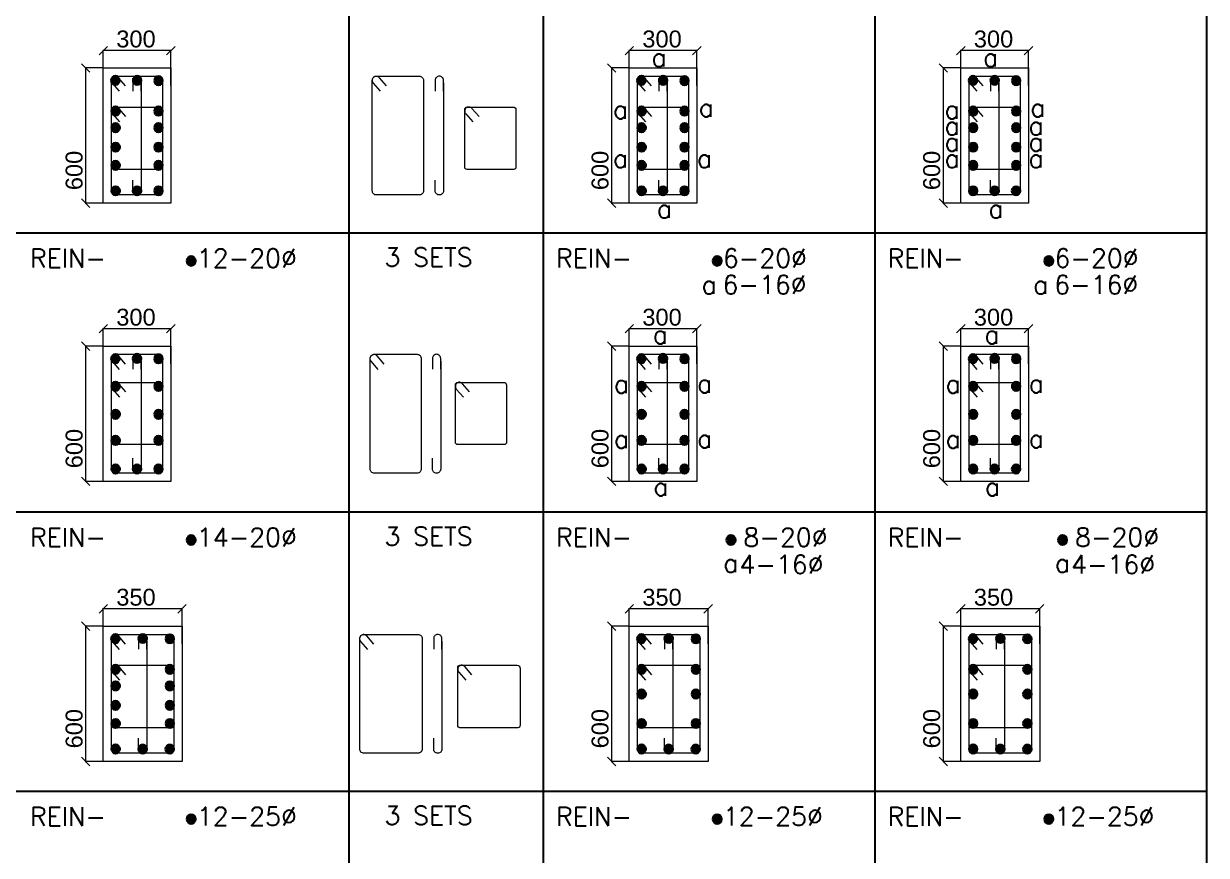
# Model space of a CAD drawing. Header units: inches. Extents: x 719368 to 6315912, y -2624014 to 446967.
# Drawn here: x 5487813 to 5507722, y -2205708 to -2191702 of the extents above; entities that cross this region are included whole.
import ezdxf

# ---------------------------------------------------------------- set-up
doc = ezdxf.new("R2010")
doc.units = ezdxf.units.IN
doc.header["$LTSCALE"] = 20
doc.header["$MEASUREMENT"] = 0
doc.header["$PDMODE"] = 3
doc.linetypes.add('DASHED2', pattern=[0.375, 0.25, -0.125])
doc.layers.get('Defpoints').update_dxf_attribs({"lineweight": 25})
for name, color, linetype, lineweight in [('COLUMN NO.', 3, 'Continuous', 15), ('DIM', 7, 'Continuous', 13), ('DIM.', 32, 'Continuous', 13), ('FORMET', 4, 'Continuous', 25), ('Sheet', 7, 'Continuous', 35), ('STAIR', 4, 'Continuous', 25), ('STEEL', 1, 'Continuous', 35), ('stirrups', 2, 'Continuous', 15), ('Text', 7, 'Continuous', 15), ('WALL', 1, 'Continuous', 18)]:
    doc.layers.add(name, color=color, linetype=linetype, lineweight=lineweight)
doc.styles.add('BOLD', font='arial.ttf')
doc.styles.add('ROMANS', font='romans.shx')
doc.dimstyles.new('Copy of S3', dxfattribs={"dimtxt": 200, "dimasz": 150, "dimexe": 5, "dimexo": 5, "dimgap": 50, "dimtad": 1, "dimjust": 1, "dimdec": 0, "dimzin": 3, "dimdsep": 46, "dimtxsty": 'BOLD', "dimblk1": 'OBLIQUE', "dimblk2": 'OBLIQUE', "dimsah": 1, "dimcen": 0.0625, "dimdle": 5, "dimclrd": 230, "dimclre": 251, "dimclrt": 2, "dimadec": 0, "dimazin": 0, "dimtfac": 1, "dimtdec": 0, "dimtix": 1, "dimtofl": 0, "dimtmove": 2, "dimatfit": 3, "dimfxl": 0, "dimtolj": 1, "dimtzin": 2, "dimlwd": -1, "dimlwe": -1, "dimarcsym": 0})

# ---------------------------------------------------------------- blocks, each defined once
blk = doc.blocks.new('d')
at = {"layer": 'STEEL'}
blk.add_hatch(color=256, dxfattribs=at).paths.add_polyline_path([(2, 0, 1), (-2, 0, 1)])
blk.add_lwpolyline([(-2, 0, 1), (2, 0, 1)], format="xyb", close=True, dxfattribs=at)
blk = doc.blocks.new('_Oblique')
at = {"layer": 'STAIR', "color": 0, "lineweight": -2}
blk.add_line((-0.5, -0.5), (0.5, 0.5), dxfattribs=at)
blk = doc.blocks.new('*D124')
at = {"layer": 'Defpoints', "color": 0, "transparency": 16777216}
for p in [(560522, -1024415), (559923, -1024731), (560522, -1024731)]:
    blk.add_point(p, dxfattribs=at)
at = {"layer": 'DIM', "color": 230, "transparency": 16777216}
blk.add_line((560527, -1024415), (559918, -1024415), dxfattribs=at)
at = {"layer": 'DIM', "color": 251, "linetype": 'DASHED2', "transparency": 16777216}
for p, q in [((559923, -1024726), (559923, -1024410)), ((560522, -1024726), (560522, -1024410))]:
    blk.add_line(p, q, dxfattribs=at)
at = {"layer": 'DIM', "color": 230, "transparency": 16777216, "xscale": 75, "yscale": 75, "zscale": 75, "rotation": 180}
blk.add_blockref('_Oblique', (559923, -1024415), dxfattribs=at)
at = {"layer": 'DIM', "color": 230, "transparency": 16777216, "xscale": 75, "yscale": 75, "zscale": 75}
blk.add_blockref('_Oblique', (560522, -1024415), dxfattribs=at)
at = {"layer": 'DIM', "color": 2, "transparency": 16777216, "insert": (560213, -1024313), "char_height": 150, "attachment_point": 5, "style": 'BOLD'}
blk.add_mtext('\\A1;300', dxfattribs=at)
blk = doc.blocks.new('*D125')
at = {"layer": 'Defpoints', "color": 0, "transparency": 16777216}
for p in [(559766, -1024569), (559923, -1024569), (559923, -1025769)]:
    blk.add_point(p, dxfattribs=at)
at = {"layer": 'DIM', "color": 251, "linetype": 'DASHED2', "transparency": 16777216}
for p, q in [((559918, -1024569), (559761, -1024569)), ((559918, -1025769), (559761, -1025769))]:
    blk.add_line(p, q, dxfattribs=at)
at = {"layer": 'DIM', "color": 230, "transparency": 16777216}
blk.add_line((559766, -1024564), (559766, -1025774), dxfattribs=at)
at = {"layer": 'DIM', "color": 230, "transparency": 16777216, "xscale": 75, "yscale": 75, "zscale": 75}
for p, rotation in [((559766, -1024569), 90), ((559766, -1025769), 270)]:
    blk.add_blockref('_Oblique', p, dxfattribs=dict(at, rotation=rotation))
at = {"layer": 'DIM', "color": 2, "transparency": 16777216, "insert": (559665, -1025479), "char_height": 150, "attachment_point": 5, "rotation": 90, "style": 'BOLD'}
blk.add_mtext('\\A1;600', dxfattribs=at)
blk = doc.blocks.new('*D126')
at = {"layer": 'Defpoints', "color": 0, "transparency": 16777216}
for p in [(568131, -1024415), (567531, -1024731), (568131, -1024731)]:
    blk.add_point(p, dxfattribs=at)
at = {"layer": 'DIM', "color": 230, "transparency": 16777216}
blk.add_line((568136, -1024415), (567526, -1024415), dxfattribs=at)
at = {"layer": 'DIM', "color": 251, "linetype": 'DASHED2', "transparency": 16777216}
for p, q in [((567531, -1024726), (567531, -1024410)), ((568131, -1024726), (568131, -1024410))]:
    blk.add_line(p, q, dxfattribs=at)
at = {"layer": 'DIM', "color": 230, "transparency": 16777216, "xscale": 75, "yscale": 75, "zscale": 75, "rotation": 180}
blk.add_blockref('_Oblique', (567531, -1024415), dxfattribs=at)
at = {"layer": 'DIM', "color": 230, "transparency": 16777216, "xscale": 75, "yscale": 75, "zscale": 75}
blk.add_blockref('_Oblique', (568131, -1024415), dxfattribs=at)
at = {"layer": 'DIM', "color": 2, "transparency": 16777216, "insert": (567821, -1024313), "char_height": 150, "attachment_point": 5, "style": 'BOLD'}
blk.add_mtext('\\A1;300', dxfattribs=at)
blk = doc.blocks.new('*D127')
at = {"layer": 'Defpoints', "color": 0, "transparency": 16777216}
for p in [(567375, -1024569), (567531, -1024569), (567531, -1025769)]:
    blk.add_point(p, dxfattribs=at)
at = {"layer": 'DIM', "color": 251, "linetype": 'DASHED2', "transparency": 16777216}
for p, q in [((567526, -1024569), (567370, -1024569)), ((567526, -1025769), (567370, -1025769))]:
    blk.add_line(p, q, dxfattribs=at)
at = {"layer": 'DIM', "color": 230, "transparency": 16777216}
blk.add_line((567375, -1024564), (567375, -1025774), dxfattribs=at)
at = {"layer": 'DIM', "color": 230, "transparency": 16777216, "xscale": 75, "yscale": 75, "zscale": 75}
for p, rotation in [((567375, -1024569), 90), ((567375, -1025769), 270)]:
    blk.add_blockref('_Oblique', p, dxfattribs=dict(at, rotation=rotation))
at = {"layer": 'DIM', "color": 2, "transparency": 16777216, "insert": (567273, -1025479), "char_height": 150, "attachment_point": 5, "rotation": 90, "style": 'BOLD'}
blk.add_mtext('\\A1;600', dxfattribs=at)
blk = doc.blocks.new('*D92')
at = {"layer": 'Defpoints', "color": 0, "transparency": 16777216}
for p in [(565189, -1024415), (564589, -1024731), (565189, -1024731)]:
    blk.add_point(p, dxfattribs=at)
at = {"layer": 'DIM', "color": 230, "transparency": 16777216}
blk.add_line((565194, -1024415), (564584, -1024415), dxfattribs=at)
at = {"layer": 'DIM', "color": 251, "linetype": 'DASHED2', "transparency": 16777216}
for p, q in [((564589, -1024726), (564589, -1024410)), ((565189, -1024726), (565189, -1024410))]:
    blk.add_line(p, q, dxfattribs=at)
at = {"layer": 'DIM', "color": 230, "transparency": 16777216, "xscale": 75, "yscale": 75, "zscale": 75, "rotation": 180}
blk.add_blockref('_Oblique', (564589, -1024415), dxfattribs=at)
at = {"layer": 'DIM', "color": 230, "transparency": 16777216, "xscale": 75, "yscale": 75, "zscale": 75}
blk.add_blockref('_Oblique', (565189, -1024415), dxfattribs=at)
at = {"layer": 'DIM', "color": 2, "transparency": 16777216, "insert": (564880, -1024313), "char_height": 150, "attachment_point": 5, "style": 'BOLD'}
blk.add_mtext('\\A1;300', dxfattribs=at)
blk = doc.blocks.new('*D93')
at = {"layer": 'Defpoints', "color": 0, "transparency": 16777216}
for p in [(564433, -1024569), (564589, -1024569), (564589, -1025769)]:
    blk.add_point(p, dxfattribs=at)
at = {"layer": 'DIM', "color": 251, "linetype": 'DASHED2', "transparency": 16777216}
for p, q in [((564584, -1024569), (564428, -1024569)), ((564584, -1025769), (564428, -1025769))]:
    blk.add_line(p, q, dxfattribs=at)
at = {"layer": 'DIM', "color": 230, "transparency": 16777216}
blk.add_line((564433, -1024564), (564433, -1025774), dxfattribs=at)
at = {"layer": 'DIM', "color": 230, "transparency": 16777216, "xscale": 75, "yscale": 75, "zscale": 75}
for p, rotation in [((564433, -1024569), 90), ((564433, -1025769), 270)]:
    blk.add_blockref('_Oblique', p, dxfattribs=dict(at, rotation=rotation))
at = {"layer": 'DIM', "color": 2, "transparency": 16777216, "insert": (564331, -1025479), "char_height": 150, "attachment_point": 5, "rotation": 90, "style": 'BOLD'}
blk.add_mtext('\\A1;600', dxfattribs=at)
blk = doc.blocks.new('*D94')
at = {"layer": 'Defpoints', "color": 0, "transparency": 16777216}
for p in [(560522, -1026883), (559923, -1027199), (560522, -1027199)]:
    blk.add_point(p, dxfattribs=at)
at = {"layer": 'DIM', "color": 230, "transparency": 16777216}
blk.add_line((560527, -1026883), (559918, -1026883), dxfattribs=at)
at = {"layer": 'DIM', "color": 251, "linetype": 'DASHED2', "transparency": 16777216}
for p, q in [((559923, -1027194), (559923, -1026878)), ((560522, -1027194), (560522, -1026878))]:
    blk.add_line(p, q, dxfattribs=at)
at = {"layer": 'DIM', "color": 230, "transparency": 16777216, "xscale": 75, "yscale": 75, "zscale": 75, "rotation": 180}
blk.add_blockref('_Oblique', (559923, -1026883), dxfattribs=at)
at = {"layer": 'DIM', "color": 230, "transparency": 16777216, "xscale": 75, "yscale": 75, "zscale": 75}
blk.add_blockref('_Oblique', (560522, -1026883), dxfattribs=at)
at = {"layer": 'DIM', "color": 2, "transparency": 16777216, "insert": (560213, -1026782), "char_height": 150, "attachment_point": 5, "style": 'BOLD'}
blk.add_mtext('\\A1;300', dxfattribs=at)
blk = doc.blocks.new('*D95')
at = {"layer": 'Defpoints', "color": 0, "transparency": 16777216}
for p in [(559766, -1027038), (559923, -1027038), (559923, -1028238)]:
    blk.add_point(p, dxfattribs=at)
at = {"layer": 'DIM', "color": 251, "linetype": 'DASHED2', "transparency": 16777216}
for p, q in [((559918, -1027038), (559761, -1027038)), ((559918, -1028238), (559761, -1028238))]:
    blk.add_line(p, q, dxfattribs=at)
at = {"layer": 'DIM', "color": 230, "transparency": 16777216}
blk.add_line((559766, -1027033), (559766, -1028243), dxfattribs=at)
at = {"layer": 'DIM', "color": 230, "transparency": 16777216, "xscale": 75, "yscale": 75, "zscale": 75}
for p, rotation in [((559766, -1027038), 90), ((559766, -1028238), 270)]:
    blk.add_blockref('_Oblique', p, dxfattribs=dict(at, rotation=rotation))
at = {"layer": 'DIM', "color": 2, "transparency": 16777216, "insert": (559665, -1027947), "char_height": 150, "attachment_point": 5, "rotation": 90, "style": 'BOLD'}
blk.add_mtext('\\A1;600', dxfattribs=at)
blk = doc.blocks.new('*D96')
at = {"layer": 'Defpoints', "color": 0, "transparency": 16777216}
for p in [(565189, -1026883), (564589, -1027199), (565189, -1027199)]:
    blk.add_point(p, dxfattribs=at)
at = {"layer": 'DIM', "color": 230, "transparency": 16777216}
blk.add_line((565194, -1026883), (564584, -1026883), dxfattribs=at)
at = {"layer": 'DIM', "color": 251, "linetype": 'DASHED2', "transparency": 16777216}
for p, q in [((564589, -1027194), (564589, -1026878)), ((565189, -1027194), (565189, -1026878))]:
    blk.add_line(p, q, dxfattribs=at)
at = {"layer": 'DIM', "color": 230, "transparency": 16777216, "xscale": 75, "yscale": 75, "zscale": 75, "rotation": 180}
blk.add_blockref('_Oblique', (564589, -1026883), dxfattribs=at)
at = {"layer": 'DIM', "color": 230, "transparency": 16777216, "xscale": 75, "yscale": 75, "zscale": 75}
blk.add_blockref('_Oblique', (565189, -1026883), dxfattribs=at)
at = {"layer": 'DIM', "color": 2, "transparency": 16777216, "insert": (564880, -1026782), "char_height": 150, "attachment_point": 5, "style": 'BOLD'}
blk.add_mtext('\\A1;300', dxfattribs=at)
blk = doc.blocks.new('*D97')
at = {"layer": 'Defpoints', "color": 0, "transparency": 16777216}
for p in [(564433, -1027038), (564589, -1027038), (564589, -1028238)]:
    blk.add_point(p, dxfattribs=at)
at = {"layer": 'DIM', "color": 251, "linetype": 'DASHED2', "transparency": 16777216}
for p, q in [((564584, -1027038), (564428, -1027038)), ((564584, -1028238), (564428, -1028238))]:
    blk.add_line(p, q, dxfattribs=at)
at = {"layer": 'DIM', "color": 230, "transparency": 16777216}
blk.add_line((564433, -1027033), (564433, -1028243), dxfattribs=at)
at = {"layer": 'DIM', "color": 230, "transparency": 16777216, "xscale": 75, "yscale": 75, "zscale": 75}
for p, rotation in [((564433, -1027038), 90), ((564433, -1028238), 270)]:
    blk.add_blockref('_Oblique', p, dxfattribs=dict(at, rotation=rotation))
at = {"layer": 'DIM', "color": 2, "transparency": 16777216, "insert": (564331, -1027947), "char_height": 150, "attachment_point": 5, "rotation": 90, "style": 'BOLD'}
blk.add_mtext('\\A1;600', dxfattribs=at)
blk = doc.blocks.new('*D98')
at = {"layer": 'Defpoints', "color": 0, "transparency": 16777216}
for p in [(568131, -1026883), (567531, -1027199), (568131, -1027199)]:
    blk.add_point(p, dxfattribs=at)
at = {"layer": 'DIM', "color": 230, "transparency": 16777216}
blk.add_line((568136, -1026883), (567526, -1026883), dxfattribs=at)
at = {"layer": 'DIM', "color": 251, "linetype": 'DASHED2', "transparency": 16777216}
for p, q in [((567531, -1027194), (567531, -1026878)), ((568131, -1027194), (568131, -1026878))]:
    blk.add_line(p, q, dxfattribs=at)
at = {"layer": 'DIM', "color": 230, "transparency": 16777216, "xscale": 75, "yscale": 75, "zscale": 75, "rotation": 180}
blk.add_blockref('_Oblique', (567531, -1026883), dxfattribs=at)
at = {"layer": 'DIM', "color": 230, "transparency": 16777216, "xscale": 75, "yscale": 75, "zscale": 75}
blk.add_blockref('_Oblique', (568131, -1026883), dxfattribs=at)
at = {"layer": 'DIM', "color": 2, "transparency": 16777216, "insert": (567821, -1026782), "char_height": 150, "attachment_point": 5, "style": 'BOLD'}
blk.add_mtext('\\A1;300', dxfattribs=at)
blk = doc.blocks.new('*D99')
at = {"layer": 'Defpoints', "color": 0, "transparency": 16777216}
for p in [(567375, -1027038), (567531, -1027038), (567531, -1028238)]:
    blk.add_point(p, dxfattribs=at)
at = {"layer": 'DIM', "color": 251, "linetype": 'DASHED2', "transparency": 16777216}
for p, q in [((567526, -1027038), (567370, -1027038)), ((567526, -1028238), (567370, -1028238))]:
    blk.add_line(p, q, dxfattribs=at)
at = {"layer": 'DIM', "color": 230, "transparency": 16777216}
blk.add_line((567375, -1027033), (567375, -1028243), dxfattribs=at)
at = {"layer": 'DIM', "color": 230, "transparency": 16777216, "xscale": 75, "yscale": 75, "zscale": 75}
for p, rotation in [((567375, -1027038), 90), ((567375, -1028238), 270)]:
    blk.add_blockref('_Oblique', p, dxfattribs=dict(at, rotation=rotation))
at = {"layer": 'DIM', "color": 2, "transparency": 16777216, "insert": (567273, -1027947), "char_height": 150, "attachment_point": 5, "rotation": 90, "style": 'BOLD'}
blk.add_mtext('\\A1;600', dxfattribs=at)
blk = doc.blocks.new('*D100')
at = {"layer": 'Defpoints', "color": 0, "transparency": 16777216}
for p in [(560622, -1029369), (559923, -1029685), (560622, -1029685)]:
    blk.add_point(p, dxfattribs=at)
at = {"layer": 'DIM', "color": 230, "transparency": 16777216}
blk.add_line((560627, -1029369), (559918, -1029369), dxfattribs=at)
at = {"layer": 'DIM', "color": 251, "linetype": 'DASHED2', "transparency": 16777216}
for p, q in [((559923, -1029680), (559923, -1029364)), ((560622, -1029680), (560622, -1029364))]:
    blk.add_line(p, q, dxfattribs=at)
at = {"layer": 'DIM', "color": 230, "transparency": 16777216, "xscale": 75, "yscale": 75, "zscale": 75, "rotation": 180}
blk.add_blockref('_Oblique', (559923, -1029369), dxfattribs=at)
at = {"layer": 'DIM', "color": 230, "transparency": 16777216, "xscale": 75, "yscale": 75, "zscale": 75}
blk.add_blockref('_Oblique', (560622, -1029369), dxfattribs=at)
at = {"layer": 'DIM', "color": 2, "transparency": 16777216, "insert": (560213, -1029267), "char_height": 150, "attachment_point": 5, "style": 'BOLD'}
blk.add_mtext('\\A1;350', dxfattribs=at)
blk = doc.blocks.new('*D101')
at = {"layer": 'Defpoints', "color": 0, "transparency": 16777216}
for p in [(559766, -1029523), (559923, -1029523), (559923, -1030724)]:
    blk.add_point(p, dxfattribs=at)
at = {"layer": 'DIM', "color": 230, "transparency": 16777216}
blk.add_line((559766, -1029518), (559766, -1030729), dxfattribs=at)
at = {"layer": 'DIM', "color": 251, "linetype": 'DASHED2', "transparency": 16777216}
for p, q in [((559918, -1029523), (559761, -1029523)), ((559918, -1030724), (559761, -1030724))]:
    blk.add_line(p, q, dxfattribs=at)
at = {"layer": 'DIM', "color": 230, "transparency": 16777216, "xscale": 75, "yscale": 75, "zscale": 75}
for p, rotation in [((559766, -1029523), 90), ((559766, -1030724), 270)]:
    blk.add_blockref('_Oblique', p, dxfattribs=dict(at, rotation=rotation))
at = {"layer": 'DIM', "color": 2, "transparency": 16777216, "insert": (559665, -1030433), "char_height": 150, "attachment_point": 5, "rotation": 90, "style": 'BOLD'}
blk.add_mtext('\\A1;600', dxfattribs=at)
blk = doc.blocks.new('*D102')
at = {"layer": 'Defpoints', "color": 0, "transparency": 16777216}
for p in [(565289, -1029369), (564589, -1029685), (565289, -1029685)]:
    blk.add_point(p, dxfattribs=at)
at = {"layer": 'DIM', "color": 230, "transparency": 16777216}
blk.add_line((565294, -1029369), (564584, -1029369), dxfattribs=at)
at = {"layer": 'DIM', "color": 251, "linetype": 'DASHED2', "transparency": 16777216}
for p, q in [((564589, -1029680), (564589, -1029364)), ((565289, -1029680), (565289, -1029364))]:
    blk.add_line(p, q, dxfattribs=at)
at = {"layer": 'DIM', "color": 230, "transparency": 16777216, "xscale": 75, "yscale": 75, "zscale": 75, "rotation": 180}
blk.add_blockref('_Oblique', (564589, -1029369), dxfattribs=at)
at = {"layer": 'DIM', "color": 230, "transparency": 16777216, "xscale": 75, "yscale": 75, "zscale": 75}
blk.add_blockref('_Oblique', (565289, -1029369), dxfattribs=at)
at = {"layer": 'DIM', "color": 2, "transparency": 16777216, "insert": (564880, -1029267), "char_height": 150, "attachment_point": 5, "style": 'BOLD'}
blk.add_mtext('\\A1;350', dxfattribs=at)
blk = doc.blocks.new('*D103')
at = {"layer": 'Defpoints', "color": 0, "transparency": 16777216}
for p in [(564433, -1029523), (564589, -1029523), (564589, -1030724)]:
    blk.add_point(p, dxfattribs=at)
at = {"layer": 'DIM', "color": 230, "transparency": 16777216}
blk.add_line((564433, -1029518), (564433, -1030729), dxfattribs=at)
at = {"layer": 'DIM', "color": 251, "linetype": 'DASHED2', "transparency": 16777216}
for p, q in [((564584, -1029523), (564428, -1029523)), ((564584, -1030724), (564428, -1030724))]:
    blk.add_line(p, q, dxfattribs=at)
at = {"layer": 'DIM', "color": 230, "transparency": 16777216, "xscale": 75, "yscale": 75, "zscale": 75}
for p, rotation in [((564433, -1029523), 90), ((564433, -1030724), 270)]:
    blk.add_blockref('_Oblique', p, dxfattribs=dict(at, rotation=rotation))
at = {"layer": 'DIM', "color": 2, "transparency": 16777216, "insert": (564331, -1030433), "char_height": 150, "attachment_point": 5, "rotation": 90, "style": 'BOLD'}
blk.add_mtext('\\A1;600', dxfattribs=at)
blk = doc.blocks.new('*D104')
at = {"layer": 'Defpoints', "color": 0, "transparency": 16777216}
for p in [(568231, -1029369), (567531, -1029685), (568231, -1029685)]:
    blk.add_point(p, dxfattribs=at)
at = {"layer": 'DIM', "color": 230, "transparency": 16777216}
blk.add_line((568236, -1029369), (567526, -1029369), dxfattribs=at)
at = {"layer": 'DIM', "color": 251, "linetype": 'DASHED2', "transparency": 16777216}
for p, q in [((567531, -1029680), (567531, -1029364)), ((568231, -1029680), (568231, -1029364))]:
    blk.add_line(p, q, dxfattribs=at)
at = {"layer": 'DIM', "color": 230, "transparency": 16777216, "xscale": 75, "yscale": 75, "zscale": 75, "rotation": 180}
blk.add_blockref('_Oblique', (567531, -1029369), dxfattribs=at)
at = {"layer": 'DIM', "color": 230, "transparency": 16777216, "xscale": 75, "yscale": 75, "zscale": 75}
blk.add_blockref('_Oblique', (568231, -1029369), dxfattribs=at)
at = {"layer": 'DIM', "color": 2, "transparency": 16777216, "insert": (567821, -1029267), "char_height": 150, "attachment_point": 5, "style": 'BOLD'}
blk.add_mtext('\\A1;350', dxfattribs=at)
blk = doc.blocks.new('*D105')
at = {"layer": 'Defpoints', "color": 0, "transparency": 16777216}
for p in [(567375, -1029523), (567531, -1029523), (567531, -1030724)]:
    blk.add_point(p, dxfattribs=at)
at = {"layer": 'DIM', "color": 230, "transparency": 16777216}
blk.add_line((567375, -1029518), (567375, -1030729), dxfattribs=at)
at = {"layer": 'DIM', "color": 251, "linetype": 'DASHED2', "transparency": 16777216}
for p, q in [((567526, -1029523), (567370, -1029523)), ((567526, -1030724), (567370, -1030724))]:
    blk.add_line(p, q, dxfattribs=at)
at = {"layer": 'DIM', "color": 230, "transparency": 16777216, "xscale": 75, "yscale": 75, "zscale": 75}
for p, rotation in [((567375, -1029523), 90), ((567375, -1030724), 270)]:
    blk.add_blockref('_Oblique', p, dxfattribs=dict(at, rotation=rotation))
at = {"layer": 'DIM', "color": 2, "transparency": 16777216, "insert": (567273, -1030433), "char_height": 150, "attachment_point": 5, "rotation": 90, "style": 'BOLD'}
blk.add_mtext('\\A1;600', dxfattribs=at)
blk = doc.blocks.new('cs')
at = {"layer": 'FORMET', "color": 4, "ltscale": 200}
for p, q in [((563825.2, -1017819.9), (563825.2, -1048326.3)), ((566767.1, -1017819.9), (566767.1, -1048326.3)), ((569709, -1017819.9), (569709, -1048326.3)), ((562100.6, -1018601.5), (562100.6, -1048326.3)), ((563825.2, -1018601.5), (563825.2, -1031456.7)), ((555165.7, -1026032.7), (569709, -1026032.7)), ((555165.7, -1028509.7), (569709, -1028509.7)), ((555165.7, -1030986.8), (569709, -1030986.8))]:
    blk.add_line(p, q, dxfattribs=at)
at = {"layer": 'stirrups', "color": 5}
for p, q in [((560258.9, -1024702.3), (560258.9, -1025660)), ((562940.5, -1024702.3), (562940.5, -1025660)), ((564925.5, -1024702.3), (564925.5, -1025660)), ((567867.4, -1024702.3), (567867.4, -1025660)), ((560258.3, -1027170.8), (560258.3, -1028128.6)), ((562916.2, -1027170.8), (562916.2, -1028128.6)), ((564924.9, -1027170.8), (564924.9, -1028128.6)), ((567866.8, -1027170.8), (567866.8, -1028128.6)), ((560308.9, -1029656.4), (560308.9, -1030614.2)), ((562927, -1029656.4), (562927, -1030614.2)), ((564975.5, -1029656.4), (564975.5, -1030614.2)), ((567917.4, -1029656.4), (567917.4, -1030614.2))]:
    blk.add_line(p, q, dxfattribs=at)
for points in [[(560120.6, -1024728.7), (560058.4, -1024656.2, 0.4142136), (560007, -1024652.2), (560007, -1024652.2, 0.4142136), (560003, -1024703.6), (560065.3, -1024776.2)], [(560258.9, -1024774), (560258.9, -1024678.4, 0.4142136), (560222.5, -1024641.9), (560222.5, -1024641.9, 0.4142136), (560186, -1024678.4), (560186, -1024774)], [(562434.7, -1024728.7), (562372.4, -1024656.2, 0.4142136), (562321, -1024652.2), (562321, -1024652.2, 0.4142136), (562317.1, -1024703.6), (562379.3, -1024776.2)], [(562940.5, -1024774), (562940.5, -1024678.4, 0.4142136), (562904, -1024641.9), (562904, -1024641.9, 0.4142136), (562867.6, -1024678.4), (562867.6, -1024774)], [(564787.2, -1024728.7), (564724.9, -1024656.2, 0.4142136), (564673.5, -1024652.2), (564673.5, -1024652.2, 0.4142136), (564669.6, -1024703.6), (564731.8, -1024776.2)], [(564925.5, -1024774), (564925.5, -1024678.4, 0.4142136), (564889, -1024641.9), (564889, -1024641.9, 0.4142136), (564852.6, -1024678.4), (564852.6, -1024774)], [(567729.1, -1024728.7), (567666.8, -1024656.2, 0.4142136), (567615.4, -1024652.2), (567615.4, -1024652.2, 0.4142136), (567611.5, -1024703.6), (567673.7, -1024776.2)], [(567867.4, -1024774), (567867.4, -1024678.4, 0.4142136), (567830.9, -1024641.9), (567830.9, -1024641.9, 0.4142136), (567794.5, -1024678.4), (567794.5, -1024774)], [(560121.9, -1025000.8), (560059.7, -1024928.3, 0.4142136), (560008.3, -1024924.3), (560008.3, -1024924.3, 0.4142136), (560004.3, -1024975.7), (560066.6, -1025048.3)], [(563256.3, -1025000.8), (563194.1, -1024928.3, 0.4142136), (563142.7, -1024924.3), (563142.7, -1024924.3, 0.4142136), (563138.7, -1024975.7), (563201, -1025048.3)], [(564788.5, -1025000.8), (564726.2, -1024928.3, 0.4142136), (564674.8, -1024924.3), (564674.8, -1024924.3, 0.4142136), (564670.9, -1024975.7), (564733.1, -1025048.3)], [(567730.4, -1025000.8), (567668.1, -1024928.3, 0.4142136), (567616.7, -1024924.3), (567616.7, -1024924.3, 0.4142136), (567612.8, -1024975.7), (567675, -1025048.3)], [(560258.9, -1025564.4), (560258.9, -1025660, -0.4142136), (560222.5, -1025696.5), (560222.5, -1025696.5, -0.4142136), (560186, -1025660), (560186, -1025564.4)], [(562940.5, -1025564.4), (562940.5, -1025660, -0.4142136), (562904, -1025696.5), (562904, -1025696.5, -0.4142136), (562867.6, -1025660), (562867.6, -1025564.4)], [(564925.5, -1025564.4), (564925.5, -1025660, -0.4142136), (564889, -1025696.5), (564889, -1025696.5, -0.4142136), (564852.6, -1025660), (564852.6, -1025564.4)], [(567867.4, -1025564.4), (567867.4, -1025660, -0.4142136), (567830.9, -1025696.5), (567830.9, -1025696.5, -0.4142136), (567794.5, -1025660), (567794.5, -1025564.4)], [(560120.6, -1027197.3), (560058.4, -1027124.8, 0.4142136), (560007, -1027120.8), (560007, -1027120.8, 0.4142136), (560003, -1027172.2), (560065.3, -1027244.8)], [(560258.3, -1027242.6), (560258.3, -1027147, 0.4142136), (560221.9, -1027110.5), (560221.9, -1027110.5, 0.4142136), (560185.4, -1027147), (560185.4, -1027242.6)], [(562415.2, -1027197.3), (562353, -1027124.8, 0.4142136), (562301.6, -1027120.8), (562301.6, -1027120.8, 0.4142136), (562297.6, -1027172.2), (562359.9, -1027244.8)], [(562916.2, -1027242.6), (562916.2, -1027147, 0.4142136), (562879.8, -1027110.5), (562879.8, -1027110.5, 0.4142136), (562843.3, -1027147), (562843.3, -1027242.6)], [(564787.2, -1027197.3), (564724.9, -1027124.8, 0.4142136), (564673.5, -1027120.8), (564673.5, -1027120.8, 0.4142136), (564669.6, -1027172.2), (564731.8, -1027244.8)], [(564924.9, -1027242.6), (564924.9, -1027147, 0.4142136), (564888.4, -1027110.5), (564888.4, -1027110.5, 0.4142136), (564852, -1027147), (564852, -1027242.6)], [(567729.1, -1027197.3), (567666.8, -1027124.8, 0.4142136), (567615.4, -1027120.8), (567615.4, -1027120.8, 0.4142136), (567611.5, -1027172.2), (567673.7, -1027244.8)], [(567866.8, -1027242.6), (567866.8, -1027147, 0.4142136), (567830.3, -1027110.5), (567830.3, -1027110.5, 0.4142136), (567793.9, -1027147), (567793.9, -1027242.6)], [(560121.8, -1027443.8), (560059.6, -1027371.2, 0.4142136), (560008.2, -1027367.2), (560008.2, -1027367.2, 0.4142136), (560004.2, -1027418.6), (560066.5, -1027491.2)], [(563172.7, -1027443.8), (563110.4, -1027371.2, 0.4142136), (563059, -1027367.2), (563059, -1027367.2, 0.4142136), (563055.1, -1027418.6), (563117.3, -1027491.2)], [(564788.4, -1027443.8), (564726.1, -1027371.2, 0.4142136), (564674.7, -1027367.2), (564674.7, -1027367.2, 0.4142136), (564670.8, -1027418.6), (564733.1, -1027491.2)], [(567730.3, -1027443.8), (567668, -1027371.2, 0.4142136), (567616.6, -1027367.2), (567616.6, -1027367.2, 0.4142136), (567612.7, -1027418.6), (567674.9, -1027491.2)], [(560258.3, -1028033), (560258.3, -1028128.6, -0.4142136), (560221.9, -1028165.1), (560221.9, -1028165.1, -0.4142136), (560185.4, -1028128.6), (560185.4, -1028033)], [(562916.2, -1028033), (562916.2, -1028128.6, -0.4142136), (562879.8, -1028165.1), (562879.8, -1028165.1, -0.4142136), (562843.3, -1028128.6), (562843.3, -1028033)], [(564924.9, -1028033), (564924.9, -1028128.6, -0.4142136), (564888.4, -1028165.1), (564888.4, -1028165.1, -0.4142136), (564852, -1028128.6), (564852, -1028033)], [(567866.8, -1028033), (567866.8, -1028128.6, -0.4142136), (567830.3, -1028165.1), (567830.3, -1028165.1, -0.4142136), (567793.9, -1028128.6), (567793.9, -1028033)], [(560120.6, -1029682.9), (560058.4, -1029610.3, 0.4142136), (560007, -1029606.4), (560007, -1029606.4, 0.4142136), (560003, -1029657.8), (560065.3, -1029730.3)], [(560308.9, -1029728.1), (560308.9, -1029632.5, 0.4142136), (560272.5, -1029596.1), (560272.5, -1029596.1, 0.4142136), (560236, -1029632.5), (560236, -1029728.1)], [(562323.5, -1029682.9), (562261.2, -1029610.3, 0.4142136), (562209.8, -1029606.4), (562209.8, -1029606.4, 0.4142136), (562205.9, -1029657.8), (562268.2, -1029730.3)], [(562927, -1029728.1), (562927, -1029632.5, 0.4142136), (562890.5, -1029596.1), (562890.5, -1029596.1, 0.4142136), (562854.1, -1029632.5), (562854.1, -1029728.1)], [(564787.2, -1029682.9), (564724.9, -1029610.3, 0.4142136), (564673.5, -1029606.4), (564673.5, -1029606.4, 0.4142136), (564669.6, -1029657.8), (564731.8, -1029730.3)], [(564975.5, -1029728.1), (564975.5, -1029632.5, 0.4142136), (564939, -1029596.1), (564939, -1029596.1, 0.4142136), (564902.6, -1029632.5), (564902.6, -1029728.1)], [(567729.1, -1029682.9), (567666.8, -1029610.3, 0.4142136), (567615.4, -1029606.4), (567615.4, -1029606.4, 0.4142136), (567611.5, -1029657.8), (567673.7, -1029730.3)], [(567917.4, -1029728.1), (567917.4, -1029632.5, 0.4142136), (567880.9, -1029596.1), (567880.9, -1029596.1, 0.4142136), (567844.5, -1029632.5), (567844.5, -1029728.1)], [(560121.9, -1029955), (560059.7, -1029882.4, 0.4142136), (560008.3, -1029878.5), (560008.3, -1029878.5, 0.4142136), (560004.3, -1029929.9), (560066.6, -1030002.4)], [(563193.5, -1029955), (563131.3, -1029882.4, 0.4142136), (563079.9, -1029878.5), (563079.9, -1029878.5, 0.4142136), (563075.9, -1029929.9), (563138.2, -1030002.4)], [(564788.5, -1029955), (564726.2, -1029882.4, 0.4142136), (564674.8, -1029878.5), (564674.8, -1029878.5, 0.4142136), (564670.9, -1029929.9), (564733.1, -1030002.4)], [(567730.4, -1029955), (567668.1, -1029882.4, 0.4142136), (567616.7, -1029878.5), (567616.7, -1029878.5, 0.4142136), (567612.8, -1029929.9), (567675, -1030002.4)], [(560308.9, -1030518.5), (560308.9, -1030614.2, -0.4142136), (560272.5, -1030650.6), (560272.5, -1030650.6, -0.4142136), (560236, -1030614.2), (560236, -1030518.5)], [(562927, -1030518.5), (562927, -1030614.2, -0.4142136), (562890.5, -1030650.6), (562890.5, -1030650.6, -0.4142136), (562854.1, -1030614.2), (562854.1, -1030518.5)], [(564975.5, -1030518.5), (564975.5, -1030614.2, -0.4142136), (564939, -1030650.6), (564939, -1030650.6, -0.4142136), (564902.6, -1030614.2), (564902.6, -1030518.5)], [(567917.4, -1030518.5), (567917.4, -1030614.2, -0.4142136), (567880.9, -1030650.6), (567880.9, -1030650.6, -0.4142136), (567844.5, -1030614.2), (567844.5, -1030518.5)]]:
    blk.add_lwpolyline(points, format="xyb", dxfattribs=at)
for points in [[(560032.5, -1024641.9), (560412.5, -1024641.9, -0.4142136), (560449.4, -1024678.9), (560449.4, -1025659.5, -0.4142136), (560412.5, -1025696.5), (560032.5, -1025696.5, -0.4142136), (559995.5, -1025659.5), (559995.5, -1024678.9, -0.4142136)], [(562346.5, -1024641.9), (562726.5, -1024641.9, -0.4142136), (562763.5, -1024678.9), (562763.5, -1025659.5, -0.4142136), (562726.5, -1025696.5), (562346.5, -1025696.5, -0.4142136), (562309.6, -1025659.5), (562309.6, -1024678.9, -0.4142136)], [(564699, -1024641.9), (565079, -1024641.9, -0.4142136), (565116, -1024678.9), (565116, -1025659.5, -0.4142136), (565079, -1025696.5), (564699, -1025696.5, -0.4142136), (564662.1, -1025659.5), (564662.1, -1024678.9, -0.4142136)], [(567640.9, -1024641.9), (568020.9, -1024641.9, -0.4142136), (568057.9, -1024678.9), (568057.9, -1025659.5, -0.4142136), (568020.9, -1025696.5), (567640.9, -1025696.5, -0.4142136), (567604, -1025659.5), (567604, -1024678.9, -0.4142136)], [(560015.6, -1024916.3), (560424.5, -1024916.3, -0.4142136), (560449.5, -1024941.3), (560449.5, -1025449.8, -0.4142136), (560429.5, -1025469.8), (560015.6, -1025469.8, -0.4142136), (559995.6, -1025449.8), (559995.6, -1024936.3, -0.4142136)], [(563150, -1024916.3), (563558.9, -1024916.3, -0.4142136), (563583.9, -1024941.3), (563583.9, -1025449.8, -0.4142136), (563563.9, -1025469.8), (563150, -1025469.8, -0.4142136), (563130, -1025449.8), (563130, -1024936.3, -0.4142136)], [(564682.2, -1024916.3), (565091.1, -1024916.3, -0.4142136), (565116.1, -1024941.3), (565116.1, -1025449.8, -0.4142136), (565096.1, -1025469.8), (564682.2, -1025469.8, -0.4142136), (564662.2, -1025449.8), (564662.2, -1024936.3, -0.4142136)], [(567624.1, -1024916.3), (568032.9, -1024916.3, -0.4142136), (568057.9, -1024941.3), (568057.9, -1025449.8, -0.4142136), (568037.9, -1025469.8), (567624.1, -1025469.8, -0.4142136), (567604.1, -1025449.8), (567604.1, -1024936.3, -0.4142136)], [(560032.5, -1027110.5), (560412.5, -1027110.5, -0.4142136), (560449.4, -1027147.5), (560449.4, -1028128.1, -0.4142136), (560412.5, -1028165.1), (560032.5, -1028165.1, -0.4142136), (559995.5, -1028128.1), (559995.5, -1027147.5, -0.4142136)], [(562327.1, -1027110.5), (562707.1, -1027110.5, -0.4142136), (562744, -1027147.5), (562744, -1028128.1, -0.4142136), (562707.1, -1028165.1), (562327.1, -1028165.1, -0.4142136), (562290.1, -1028128.1), (562290.1, -1027147.5, -0.4142136)], [(564699, -1027110.5), (565079, -1027110.5, -0.4142136), (565116, -1027147.5), (565116, -1028128.1, -0.4142136), (565079, -1028165.1), (564699, -1028165.1, -0.4142136), (564662.1, -1028128.1), (564662.1, -1027147.5, -0.4142136)], [(567640.9, -1027110.5), (568020.9, -1027110.5, -0.4142136), (568057.9, -1027147.5), (568057.9, -1028128.1, -0.4142136), (568020.9, -1028165.1), (567640.9, -1028165.1, -0.4142136), (567604, -1028128.1), (567604, -1027147.5, -0.4142136)], [(560015.5, -1027359.2), (560424.4, -1027359.2, -0.4142136), (560449.4, -1027384.2), (560449.4, -1027891.4, -0.4142136), (560429.4, -1027911.4), (560015.5, -1027911.4, -0.4142136), (559995.5, -1027891.4), (559995.5, -1027379.2, -0.4142136)], [(563066.4, -1027359.2), (563475.3, -1027359.2, -0.4142136), (563500.3, -1027384.2), (563500.3, -1027891.4, -0.4142136), (563480.3, -1027911.4), (563066.4, -1027911.4, -0.4142136), (563046.4, -1027891.4), (563046.4, -1027379.2, -0.4142136)], [(564682.1, -1027359.2), (565091, -1027359.2, -0.4142136), (565116, -1027384.2), (565116, -1027891.4, -0.4142136), (565096, -1027911.4), (564682.1, -1027911.4, -0.4142136), (564662.1, -1027891.4), (564662.1, -1027379.2, -0.4142136)], [(567624, -1027359.2), (568032.9, -1027359.2, -0.4142136), (568057.9, -1027384.2), (568057.9, -1027891.4, -0.4142136), (568037.9, -1027911.4), (567624, -1027911.4, -0.4142136), (567604, -1027891.4), (567604, -1027379.2, -0.4142136)], [(560032.5, -1029596.1), (560512.5, -1029596.1, -0.4142136), (560549.4, -1029633), (560549.4, -1030613.7, -0.4142136), (560512.5, -1030650.6), (560032.5, -1030650.6, -0.4142136), (559995.5, -1030613.7), (559995.5, -1029633, -0.4142136)], [(562235.4, -1029596.1), (562715.4, -1029596.1, -0.4142136), (562752.3, -1029633), (562752.3, -1030613.7, -0.4142136), (562715.4, -1030650.6), (562235.4, -1030650.6, -0.4142136), (562198.4, -1030613.7), (562198.4, -1029633, -0.4142136)], [(564699, -1029596.1), (565179, -1029596.1, -0.4142136), (565216, -1029633), (565216, -1030613.7, -0.4142136), (565179, -1030650.6), (564699, -1030650.6, -0.4142136), (564662.1, -1030613.7), (564662.1, -1029633, -0.4142136)], [(567640.9, -1029596.1), (568120.9, -1029596.1, -0.4142136), (568157.9, -1029633), (568157.9, -1030613.7, -0.4142136), (568120.9, -1030650.6), (567640.9, -1030650.6, -0.4142136), (567604, -1030613.7), (567604, -1029633, -0.4142136)], [(560015.6, -1029870.4), (560524.5, -1029870.4, -0.4142136), (560549.5, -1029895.4), (560549.5, -1030404, -0.4142136), (560529.5, -1030424), (560015.6, -1030424, -0.4142136), (559995.6, -1030404), (559995.6, -1029890.4, -0.4142136)], [(563087.2, -1029870.4), (563596.1, -1029870.4, -0.4142136), (563621.1, -1029895.4), (563621.1, -1030404, -0.4142136), (563601.1, -1030424), (563087.2, -1030424, -0.4142136), (563067.2, -1030404), (563067.2, -1029890.4, -0.4142136)], [(564682.2, -1029870.4), (565191.1, -1029870.4, -0.4142136), (565216.1, -1029895.4), (565216.1, -1030404, -0.4142136), (565196.1, -1030424), (564682.2, -1030424, -0.4142136), (564662.2, -1030404), (564662.2, -1029890.4, -0.4142136)], [(567624.1, -1029870.4), (568132.9, -1029870.4, -0.4142136), (568157.9, -1029895.4), (568157.9, -1030404, -0.4142136), (568137.9, -1030424), (567624.1, -1030424, -0.4142136), (567604.1, -1030404), (567604.1, -1029890.4, -0.4142136)]]:
    blk.add_lwpolyline(points, format="xyb", close=True, dxfattribs=at)
at = {"layer": 'WALL'}
for points in [[(559922.6, -1024569), (560522.3, -1024569), (560522.3, -1025769.4), (559922.6, -1025769.4)], [(564589.2, -1024569), (565188.9, -1024569), (565188.9, -1025769.4), (564589.2, -1025769.4)], [(567531.1, -1024569), (568130.8, -1024569), (568130.8, -1025769.4), (567531.1, -1025769.4)], [(559922.6, -1027037.6), (560522.3, -1027037.6), (560522.3, -1028238), (559922.6, -1028238)], [(564589.2, -1027037.6), (565188.9, -1027037.6), (565188.9, -1028238), (564589.2, -1028238)], [(567531.1, -1027037.6), (568130.8, -1027037.6), (568130.8, -1028238), (567531.1, -1028238)], [(559922.6, -1029523.2), (560622.3, -1029523.2), (560622.3, -1030723.5), (559922.6, -1030723.5)], [(564589.2, -1029523.2), (565288.9, -1029523.2), (565288.9, -1030723.5), (564589.2, -1030723.5)], [(567531.1, -1029523.2), (568230.8, -1029523.2), (568230.8, -1030723.5), (567531.1, -1030723.5)]]:
    blk.add_lwpolyline(points, close=True, dxfattribs=at)
at = {"layer": 'DIM.', "xscale": 18.22500000009313, "yscale": 18.22500000009313, "zscale": 18.22500000009086}
for p in [(560030.7, -1024679.9), (560223.1, -1024678.4), (560413.1, -1024681.5), (564697.2, -1024679.9), (564889.6, -1024678.4), (565079.6, -1024681.5), (567639.1, -1024679.9), (567831.5, -1024678.4), (568021.5, -1024681.5), (560032, -1024952), (560413, -1024952), (564698.5, -1024952), (565079.5, -1024952), (567640.4, -1024952), (568021.4, -1024952), (560032.1, -1025098.9), (560413.1, -1025098.9), (564698.6, -1025098.9), (565079.6, -1025098.9), (567640.5, -1025098.9), (568021.5, -1025098.9), (560032.1, -1025271.8), (560413.1, -1025271.8), (564698.6, -1025271.8), (565079.6, -1025271.8), (567640.5, -1025271.8), (568021.5, -1025271.8), (560032, -1025433), (560413, -1025433), (564698.5, -1025433), (565079.5, -1025433), (567640.4, -1025433), (568021.4, -1025433), (560032, -1025659.5), (560222.5, -1025660), (560412.5, -1025660), (564698.5, -1025659.5), (564889, -1025660), (565079, -1025660), (567640.4, -1025659.5), (567830.9, -1025660), (568020.9, -1025660), (560030.7, -1027148.5), (560222.5, -1027147), (560413.1, -1027150.1), (564697.2, -1027148.5), (564889, -1027147), (565079.6, -1027150.1), (567639.1, -1027148.5), (567830.9, -1027147), (568021.5, -1027150.1), (560031.9, -1027394.9), (560412.9, -1027394.9), (564698.5, -1027394.9), (565079.4, -1027394.9), (567640.3, -1027394.9), (568021.3, -1027394.9), (560032.2, -1027642.3), (560413.2, -1027642.3), (564698.7, -1027642.3), (565079.7, -1027642.3), (567640.6, -1027642.3), (568021.6, -1027642.3), (560031.9, -1027874.6), (560412.9, -1027874.6), (564698.5, -1027874.6), (565079.4, -1027874.6), (567640.3, -1027874.6), (568021.3, -1027874.6), (560032, -1028128.1), (560221.9, -1028128.6), (560412.5, -1028128.6), (564698.5, -1028128.1), (564888.4, -1028128.6), (565079, -1028128.6), (567640.4, -1028128.1), (567830.3, -1028128.6), (568020.9, -1028128.6), (560030.7, -1029634), (560273.1, -1029632.5), (560513.1, -1029635.6), (564697.2, -1029634), (564939.6, -1029632.5), (565179.6, -1029635.6), (567639.1, -1029634), (567881.5, -1029632.5), (568121.5, -1029635.6), (560032, -1029906.1), (560513, -1029906.1), (564698.5, -1029906.1), (565179.5, -1029906.1), (567640.4, -1029906.1), (568121.4, -1029906.1), (560032.1, -1030053.1), (560513.1, -1030053.1), (564698.6, -1030125.9), (565179.6, -1030125.9), (567640.5, -1030125.9), (568121.5, -1030125.9), (560032.1, -1030225.9), (560513.1, -1030225.9), (560032, -1030387.2), (560513, -1030387.2), (564698.5, -1030387.2), (565179.5, -1030387.2), (567640.4, -1030387.2), (568121.4, -1030387.2), (560032, -1030613.7), (560272.5, -1030614.2), (560512.5, -1030614.2), (564698.5, -1030613.7), (564939, -1030614.2), (565179, -1030614.2), (567640.4, -1030613.7), (567880.9, -1030614.2), (568120.9, -1030614.2)]:
    blk.add_blockref('d', p, dxfattribs=at)
at = {"layer": 'Text', "xscale": 19.7437500001397, "yscale": 19.7437500001397, "zscale": 19.74375000009843}
for p in [(560702.8, -1026281.4), (565369.4, -1026281.4), (568311.2, -1026281.4), (560702.8, -1028758.5), (565491.3, -1028758.5), (568433.2, -1028758.5), (560702.8, -1031235.6), (565369.4, -1031235.6), (568311.2, -1031235.6)]:
    blk.add_blockref('d', p, dxfattribs=at)
at = {"layer": 'COLUMN NO.', "style": 'ROMANS'}
for s, height, p in [('a', 164.2, (564786.5, -1024556.7)), ('a', 164.2, (567728.3, -1024556.7)), ('a', 164.2, (565204.3, -1025002.5)), ('a', 164.2, (568146.2, -1025002.5)), ('a', 164.2, (564444.3, -1025019.4)), ('a', 164.2, (567386.2, -1025019.4)), ('a', 164.2, (567386.2, -1025163.7)), ('a', 164.2, (568130.8, -1025163.7)), ('a', 164.2, (567386.2, -1025306.9)), ('a', 164.2, (568130.8, -1025306.9)), ('a', 164.2, (564444.3, -1025453.3)), ('a', 164.2, (565188.9, -1025453.3)), ('a', 164.2, (567386.2, -1025453.3)), ('a', 164.2, (568130.8, -1025453.3)), ('a', 164.2, (564833.8, -1025900.3)), ('a', 164.2, (567775.7, -1025900.3)), ('REIN-', 164.16, (559272.6, -1026339.8)), ('12-20%%C', 164.16, (560753.5, -1026339.1)), ('3 SETS', 164.16, (562418.2, -1026330.6)), ('REIN-', 164.16, (563939.2, -1026339.8)), ('6-20%%C', 164.16, (565420.1, -1026339.1)), ('REIN-', 164.16, (566881, -1026339.8)), ('6-20%%C', 164.16, (568362, -1026339.1)), ('a', 164.2, (565230.4, -1026574.2)), ('6-16%%C', 164.16, (565417.6, -1026574.2)), ('a', 164.2, (568172.3, -1026574.2)), ('6-16%%C', 164.16, (568359.5, -1026574.2)), ('a', 164.2, (564797.7, -1027016.6)), ('a', 164.2, (567739.6, -1027016.6)), ('a', 164.2, (564453, -1027454.3)), ('a', 164.2, (565190.8, -1027451.3)), ('a', 164.2, (567394.9, -1027454.3)), ('a', 164.2, (568132.7, -1027451.3)), ('a', 164.2, (564453, -1027943.6)), ('a', 164.2, (565190.8, -1027940.7)), ('a', 164.2, (567394.9, -1027943.6)), ('a', 164.2, (568132.7, -1027940.7)), ('a', 164.2, (564802.4, -1028366.1)), ('a', 164.2, (567744.2, -1028366.1)), ('REIN-', 164.16, (559272.6, -1028816.8)), ('14-20%%C', 164.16, (560753.5, -1028816.2)), ('3 SETS', 164.16, (562418.2, -1028807.7)), ('REIN-', 164.16, (563939.2, -1028816.8)), ('8-20%%C', 164.16, (565602.7, -1028816.2)), ('REIN-', 164.16, (566881, -1028816.8)), ('8-20%%C', 164.16, (568544.6, -1028816.2)), ('a', 164.2, (565422.9, -1029045.1)), ('4-16%%C', 164.16, (565567.1, -1029057)), ('a', 164.2, (568364.8, -1029045.1)), ('4-16%%C', 164.16, (568509, -1029057)), ('REIN-', 164.16, (559272.6, -1031293.9)), ('12-25%%C', 164.16, (560753.5, -1031293.2)), ('3 SETS', 164.16, (562418.2, -1031284.7)), ('REIN-', 164.16, (563939.2, -1031293.9)), ('12-25%%C', 164.16, (565420.1, -1031293.2)), ('REIN-', 164.16, (566881, -1031293.9)), ('12-25%%C', 164.16, (568362, -1031293.2))]:
    blk.add_text(s, height=height, dxfattribs=at).set_placement(p)
at = {"layer": 'DIM'}
for base, p1, p2, picture, middle in [((560522.3, -1024414.6), (559922.6, -1024730.6), (560522.3, -1024730.6), '*D124', (560213, -1024312.9)), ((565188.9, -1024414.6), (564589.2, -1024730.6), (565188.9, -1024730.6), '*D92', (564879.6, -1024312.9)), ((568130.8, -1024414.6), (567531.1, -1024730.6), (568130.8, -1024730.6), '*D126', (567821.5, -1024312.9)), ((560522.3, -1026883.2), (559922.6, -1027199.2), (560522.3, -1027199.2), '*D94', (560213, -1026781.5)), ((565188.9, -1026883.2), (564589.2, -1027199.2), (565188.9, -1027199.2), '*D96', (564879.6, -1026781.5)), ((568130.8, -1026883.2), (567531.1, -1027199.2), (568130.8, -1027199.2), '*D98', (567821.5, -1026781.5)), ((560622.3, -1029368.7), (559922.6, -1029684.7), (560622.3, -1029684.7), '*D100', (560213, -1029267.1)), ((565288.9, -1029368.7), (564589.2, -1029684.7), (565288.9, -1029684.7), '*D102', (564879.6, -1029267.1)), ((568230.8, -1029368.7), (567531.1, -1029684.7), (568230.8, -1029684.7), '*D104', (567821.5, -1029267.1))]:
    dim = blk.add_linear_dim(base=base, p1=p1, p2=p2, dimstyle='Copy of S3', override={"dimtxt": 150, "dimasz": 75, "dimgap": 25, "dimlfac": 0.5}, dxfattribs=at)
    dim.commit()
    dim.dimension.update_dxf_attribs({"geometry": picture, "text_midpoint": middle})
for base, p1, p2, picture, middle in [((559766.2, -1024569), (559922.6, -1025769.4), (559922.6, -1024569), '*D125', (559664.6, -1025478.5)), ((564432.7, -1024569), (564589.2, -1025769.4), (564589.2, -1024569), '*D93', (564331.1, -1025478.5)), ((567374.6, -1024569), (567531.1, -1025769.4), (567531.1, -1024569), '*D127', (567273, -1025478.5)), ((559766.2, -1027037.6), (559922.6, -1028238), (559922.6, -1027037.6), '*D95', (559664.6, -1027947.1)), ((564432.7, -1027037.6), (564589.2, -1028238), (564589.2, -1027037.6), '*D97', (564331.1, -1027947.1)), ((567374.6, -1027037.6), (567531.1, -1028238), (567531.1, -1027037.6), '*D99', (567273, -1027947.1)), ((559766.2, -1029523.2), (559922.6, -1030723.5), (559922.6, -1029523.2), '*D101', (559664.6, -1030432.7)), ((564432.7, -1029523.2), (564589.2, -1030723.5), (564589.2, -1029523.2), '*D103', (564331.1, -1030432.7)), ((567374.6, -1029523.2), (567531.1, -1030723.5), (567531.1, -1029523.2), '*D105', (567273, -1030432.7))]:
    dim = blk.add_linear_dim(base=base, p1=p1, p2=p2, angle=90, dimstyle='Copy of S3', override={"dimtxt": 150, "dimasz": 75, "dimgap": 25, "dimlfac": 0.5}, dxfattribs=at)
    dim.commit()
    dim.dimension.update_dxf_attribs({"geometry": picture, "text_midpoint": middle})

msp = doc.modelspace()

# ---------------------------------------------------------------- block references
at = {"layer": 'Sheet', "xscale": 1.897473599761724, "yscale": 1.897473599965451, "zscale": 1.897473600000001}
msp.add_blockref('cs', (4426714.6728, -248355.7932), dxfattribs=at)

doc.saveas('drawing.dxf')
